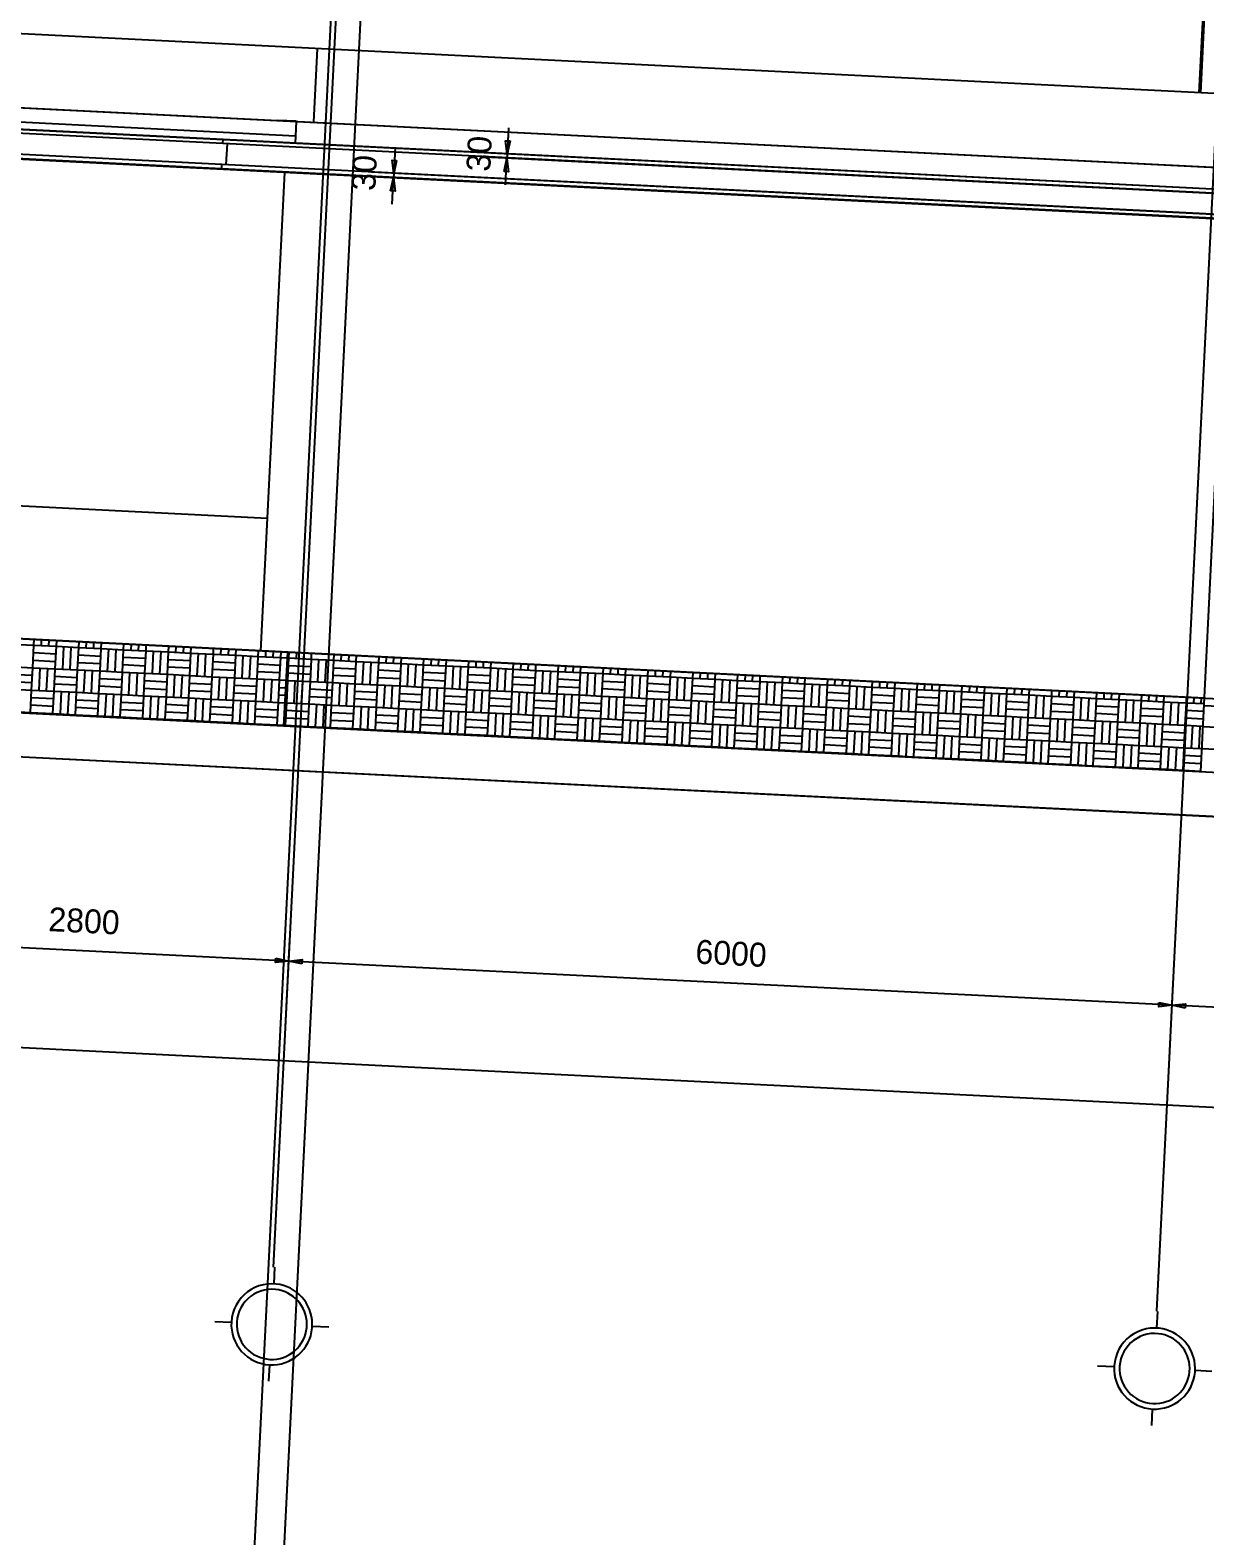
# Model space of a CAD drawing. Extents: x 549999 to 550212, y 1838161 to 1838467.
# Drawn here: x 550112.96 to 550120.93, y 1838308.12 to 1838318.33 of the extents above; entities that cross this region are included whole.
import ezdxf

# ---------------------------------------------------------------- set-up
doc = ezdxf.new("R2010")
doc.units = 0
for name, color, linetype in [('Level 13', 7, 'Continuous'), ('Level 14', 7, 'Continuous'), ('Level 18', 7, 'Continuous'), ('Level 19', 7, 'Continuous'), ('Level 20', 7, 'Continuous'), ('Level 28', 7, 'Continuous'), ('Level 4', 7, 'Continuous'), ('Level 8', 7, 'Continuous')]:
    doc.layers.add(name, color=color, linetype=linetype)

# ---------------------------------------------------------------- blocks, each defined once
blk = doc.blocks.new('FLOOR4')
at = {"layer": 'Level 8'}
for p, q in [((-11.5, -20), (-210, -20)), ((-11.5, -35), (-11.5, -20)), ((18.5, -35), (-210, -35)), ((18.5, -50), (18.5, -35))]:
    blk.add_line(p, q, dxfattribs=at)
blk = doc.blocks.new('FLOOR5')
at = {"layer": 'Level 8'}
blk.add_line((-891.5, 328), (-891.5, 342), dxfattribs=at)
blk = doc.blocks.new('FLOOR7')
at = {"layer": 'Level 8'}
for p, q in [((-1104.5, 345), (-894.5, 345)), ((-894.5, 342), (-1104.5, 342)), ((-894.5, 345), (-148.5, 345)), ((-894.5, 342), (-894.5, 345)), ((-148.5, 342), (-894.5, 342)), ((-1104.5, 328), (-894.5, 328)), ((-894.5, 328), (-148.5, 328)), ((-894.5, 325), (-894.5, 328)), ((-894.5, 325), (-1104.5, 325)), ((-148.5, 325), (-894.5, 325))]:
    blk.add_line(p, q, dxfattribs=at)
blk = doc.blocks.new('GRID_0')
at = {"layer": 'Level 19'}
for p, q in [((-931.5, -257.9), (-931.5, -269.2)), ((-970.3, -296.7), (-959, -296.7)), ((-892.7, -296.7), (-904, -296.7)), ((-931.5, -335.4), (-931.5, -324.2))]:
    blk.add_line(p, q, dxfattribs=at)
for radius, start, end in [(27.5, 86.5906, 185.4173), (23.8, 86.5906, 185.4173), (23.8, 3.4094, 86.5906), (27.5, 3.4094, 86.5906), (23.8, 275.4173, 3.4094), (27.5, 275.4173, 3.4094), (27.5, 185.4173, 275.4173), (23.8, 185.4173, 275.4173)]:
    blk.add_arc((-931.5, -296.7), radius, start, end, dxfattribs=at)

msp = doc.modelspace()

# ---------------------------------------------------------------- linework, layer by layer
at = {"layer": 'Level 13'}
for p, q in [((550114.764, 1838317.714), (550114.64, 1838317.72)), ((550114.64, 1838317.72), (550114.676, 1838317.718)), ((550114.764, 1838317.714), (550114.693, 1838317.717)), ((550114.693, 1838317.717), (550114.729, 1838317.716))]:
    msp.add_line(p, q, dxfattribs=at)
at = {"layer": 'Level 14'}
for p, q in [((550112.832, 1838314.167), (550112.984, 1838314.16)), ((550112.977, 1838314.007), (550112.984, 1838314.16)), ((550112.984, 1838314.16), (550112.986, 1838314.198)), ((550112.984, 1838314.16), (550113.137, 1838314.152)), ((550113.035, 1838314.157), (550113.037, 1838314.196)), ((550113.086, 1838314.155), (550113.088, 1838314.193)), ((550113.129, 1838314), (550113.137, 1838314.152)), ((550113.137, 1838314.152), (550113.139, 1838314.191)), ((550113.137, 1838314.152), (550113.289, 1838314.144)), ((550113.289, 1838314.144), (550113.291, 1838314.183)), ((550113.34, 1838314.142), (550113.342, 1838314.18)), ((550113.39, 1838314.139), (550113.392, 1838314.178)), ((550113.441, 1838314.137), (550113.443, 1838314.175)), ((550113.593, 1838314.129), (550113.595, 1838314.168)), ((550113.644, 1838314.127), (550113.646, 1838314.165)), ((550113.695, 1838314.124), (550113.697, 1838314.163)), ((550113.746, 1838314.122), (550113.747, 1838314.16)), ((550113.898, 1838314.114), (550113.9, 1838314.153)), ((550113.948, 1838314.111), (550113.95, 1838314.15)), ((550112.979, 1838314.058), (550113.132, 1838314.05)), ((550112.982, 1838314.109), (550113.134, 1838314.101)), ((550113.18, 1838313.997), (550113.187, 1838314.149)), ((550113.231, 1838313.995), (550113.238, 1838314.147)), ((550113.281, 1838313.992), (550113.289, 1838314.144)), ((550113.286, 1838314.094), (550113.439, 1838314.086)), ((550113.289, 1838314.144), (550113.441, 1838314.137)), ((550113.434, 1838313.985), (550113.441, 1838314.137)), ((550113.441, 1838314.137), (550113.593, 1838314.129)), ((550113.484, 1838313.982), (550113.492, 1838314.134)), ((550113.535, 1838313.979), (550113.543, 1838314.132)), ((550113.586, 1838313.977), (550113.593, 1838314.129)), ((550113.591, 1838314.078), (550113.743, 1838314.071)), ((550113.593, 1838314.129), (550113.746, 1838314.122)), ((550113.738, 1838313.969), (550113.746, 1838314.122)), ((550113.746, 1838314.122), (550113.898, 1838314.114)), ((550113.789, 1838313.967), (550113.796, 1838314.119)), ((550113.839, 1838313.964), (550113.847, 1838314.116)), ((550113.89, 1838313.962), (550113.898, 1838314.114)), ((550113.895, 1838314.063), (550114.047, 1838314.056)), ((550113.898, 1838314.114), (550114.05, 1838314.106)), ((550113.999, 1838314.109), (550114.001, 1838314.148)), ((550114.042, 1838313.954), (550114.05, 1838314.106)), ((550114.05, 1838314.106), (550114.052, 1838314.145)), ((550114.05, 1838314.106), (550114.202, 1838314.099)), ((550114.093, 1838313.952), (550114.101, 1838314.104)), ((550114.144, 1838313.949), (550114.151, 1838314.101)), ((550114.195, 1838313.946), (550114.202, 1838314.099)), ((550114.2, 1838314.048), (550114.352, 1838314.04)), ((550114.202, 1838314.099), (550114.204, 1838314.137)), ((550114.202, 1838314.099), (550114.354, 1838314.091)), ((550114.253, 1838314.096), (550114.255, 1838314.135)), ((550114.304, 1838314.094), (550114.306, 1838314.132)), ((550114.347, 1838313.939), (550114.354, 1838314.091)), ((550114.354, 1838314.091), (550114.356, 1838314.13)), ((550114.354, 1838314.091), (550114.507, 1838314.083)), ((550114.397, 1838313.936), (550114.405, 1838314.089)), ((550114.448, 1838313.934), (550114.456, 1838314.086)), ((550114.499, 1838313.931), (550114.507, 1838314.083)), ((550114.507, 1838314.083), (550114.509, 1838314.122)), ((550114.507, 1838314.083), (550114.659, 1838314.076)), ((550114.557, 1838314.081), (550114.559, 1838314.12)), ((550114.608, 1838314.078), (550114.61, 1838314.117)), ((550114.651, 1838313.924), (550114.659, 1838314.076)), ((550114.659, 1838314.076), (550114.661, 1838314.115)), ((550114.659, 1838314.076), (550114.702, 1838314.074)), ((550114.702, 1838314.074), (550114.715, 1838314.073)), ((550114.708, 1838313.921), (550114.715, 1838314.073)), ((550114.715, 1838314.073), (550114.717, 1838314.112)), ((550114.715, 1838314.073), (550114.867, 1838314.065)), ((550114.766, 1838314.071), (550114.768, 1838314.109)), ((550114.817, 1838314.068), (550114.819, 1838314.107)), ((550114.86, 1838313.913), (550114.867, 1838314.065)), ((550114.867, 1838314.065), (550114.869, 1838314.104)), ((550114.867, 1838314.065), (550115.02, 1838314.058)), ((550114.91, 1838313.911), (550114.918, 1838314.063)), ((550114.961, 1838313.908), (550114.969, 1838314.06)), ((550115.012, 1838313.906), (550115.02, 1838314.058)), ((550115.02, 1838314.058), (550115.021, 1838314.096)), ((550115.02, 1838314.058), (550115.172, 1838314.05)), ((550115.07, 1838314.055), (550115.072, 1838314.094)), ((550115.121, 1838314.053), (550115.123, 1838314.091)), ((550115.164, 1838313.898), (550115.172, 1838314.05)), ((550115.172, 1838314.05), (550115.174, 1838314.089)), ((550115.172, 1838314.05), (550115.324, 1838314.043)), ((550115.324, 1838314.043), (550115.326, 1838314.081)), ((550115.375, 1838314.04), (550115.377, 1838314.079)), ((550115.425, 1838314.038), (550115.427, 1838314.076)), ((550115.476, 1838314.035), (550115.478, 1838314.074)), ((550115.628, 1838314.027), (550115.63, 1838314.066)), ((550115.679, 1838314.025), (550115.681, 1838314.064)), ((550115.73, 1838314.022), (550115.732, 1838314.061)), ((550115.781, 1838314.02), (550115.783, 1838314.058)), ((550115.933, 1838314.012), (550115.935, 1838314.051)), ((550115.984, 1838314.01), (550115.985, 1838314.048)), ((550112.822, 1838313.964), (550112.974, 1838313.957)), ((550112.825, 1838314.015), (550112.977, 1838314.007)), ((550112.969, 1838313.855), (550112.977, 1838314.007)), ((550112.977, 1838314.007), (550113.129, 1838314)), ((550113.02, 1838313.853), (550113.028, 1838314.005)), ((550113.071, 1838313.85), (550113.078, 1838314.002)), ((550113.121, 1838313.848), (550113.129, 1838314)), ((550113.127, 1838313.949), (550113.279, 1838313.941)), ((550113.129, 1838314), (550113.281, 1838313.992)), ((550113.274, 1838313.84), (550113.281, 1838313.992)), ((550113.281, 1838313.992), (550113.434, 1838313.985)), ((550113.284, 1838314.043), (550113.436, 1838314.035)), ((550113.324, 1838313.837), (550113.332, 1838313.99)), ((550113.375, 1838313.835), (550113.383, 1838313.987)), ((550113.426, 1838313.832), (550113.434, 1838313.985)), ((550113.434, 1838313.985), (550113.586, 1838313.977)), ((550113.578, 1838313.825), (550113.586, 1838313.977)), ((550113.586, 1838313.977), (550113.738, 1838313.969)), ((550113.588, 1838314.028), (550113.74, 1838314.02)), ((550113.629, 1838313.822), (550113.636, 1838313.974)), ((550113.68, 1838313.82), (550113.687, 1838313.972)), ((550113.73, 1838313.817), (550113.738, 1838313.969)), ((550113.738, 1838313.969), (550113.89, 1838313.962)), ((550113.883, 1838313.81), (550113.89, 1838313.962)), ((550113.89, 1838313.962), (550114.042, 1838313.954)), ((550113.893, 1838314.012), (550114.045, 1838314.005)), ((550113.933, 1838313.807), (550113.941, 1838313.959)), ((550113.984, 1838313.804), (550113.992, 1838313.957)), ((550114.035, 1838313.802), (550114.042, 1838313.954)), ((550114.042, 1838313.954), (550114.195, 1838313.946)), ((550114.187, 1838313.794), (550114.195, 1838313.946)), ((550114.195, 1838313.946), (550114.347, 1838313.939)), ((550114.197, 1838313.997), (550114.349, 1838313.99)), ((550114.502, 1838313.982), (550114.654, 1838313.974)), ((550114.504, 1838314.033), (550114.656, 1838314.025)), ((550114.71, 1838313.972), (550114.862, 1838313.964)), ((550114.713, 1838314.022), (550114.865, 1838314.015)), ((550115.014, 1838313.956), (550115.167, 1838313.949)), ((550115.017, 1838314.007), (550115.169, 1838313.999)), ((550115.215, 1838313.895), (550115.222, 1838314.048)), ((550115.266, 1838313.893), (550115.273, 1838314.045)), ((550115.316, 1838313.89), (550115.324, 1838314.043)), ((550115.321, 1838313.992), (550115.474, 1838313.984)), ((550115.324, 1838314.043), (550115.476, 1838314.035)), ((550115.469, 1838313.883), (550115.476, 1838314.035)), ((550115.476, 1838314.035), (550115.628, 1838314.027)), ((550115.519, 1838313.88), (550115.527, 1838314.032)), ((550115.57, 1838313.878), (550115.578, 1838314.03)), ((550115.621, 1838313.875), (550115.628, 1838314.027)), ((550115.626, 1838313.977), (550115.778, 1838313.969)), ((550115.628, 1838314.027), (550115.781, 1838314.02)), ((550115.773, 1838313.868), (550115.781, 1838314.02)), ((550115.781, 1838314.02), (550115.933, 1838314.012)), ((550115.824, 1838313.865), (550115.831, 1838314.017)), ((550115.874, 1838313.863), (550115.882, 1838314.015)), ((550115.925, 1838313.86), (550115.933, 1838314.012)), ((550115.93, 1838313.961), (550116.082, 1838313.954)), ((550115.933, 1838314.012), (550116.085, 1838314.005)), ((550116.034, 1838314.007), (550116.036, 1838314.046)), ((550116.077, 1838313.852), (550116.085, 1838314.005)), ((550116.085, 1838314.005), (550116.087, 1838314.043)), ((550116.085, 1838314.005), (550116.237, 1838313.997)), ((550116.128, 1838313.85), (550116.136, 1838314.002)), ((550116.179, 1838313.847), (550116.186, 1838313.999)), ((550116.23, 1838313.845), (550116.237, 1838313.997)), ((550116.235, 1838313.946), (550116.387, 1838313.939)), ((550116.237, 1838313.997), (550116.239, 1838314.036)), ((550116.237, 1838313.997), (550116.389, 1838313.989)), ((550116.288, 1838313.994), (550116.29, 1838314.033)), ((550116.339, 1838313.992), (550116.341, 1838314.031)), ((550116.382, 1838313.837), (550116.389, 1838313.989)), ((550116.389, 1838313.989), (550116.391, 1838314.028)), ((550116.389, 1838313.989), (550116.542, 1838313.982)), ((550116.433, 1838313.835), (550116.44, 1838313.987)), ((550116.483, 1838313.832), (550116.491, 1838313.984)), ((550116.534, 1838313.83), (550116.542, 1838313.982)), ((550116.542, 1838313.982), (550116.544, 1838314.02)), ((550116.542, 1838313.982), (550116.694, 1838313.974)), ((550116.592, 1838313.979), (550116.594, 1838314.018)), ((550116.643, 1838313.977), (550116.645, 1838314.015)), ((550116.686, 1838313.822), (550116.694, 1838313.974)), ((550116.694, 1838313.974), (550116.696, 1838314.013)), ((550116.694, 1838313.974), (550116.846, 1838313.967)), ((550116.737, 1838313.819), (550116.745, 1838313.972)), ((550116.788, 1838313.817), (550116.795, 1838313.969)), ((550116.838, 1838313.814), (550116.846, 1838313.967)), ((550116.846, 1838313.967), (550116.848, 1838314.005)), ((550116.846, 1838313.967), (550116.998, 1838313.959)), ((550116.897, 1838313.964), (550116.899, 1838314.003)), ((550116.948, 1838313.961), (550116.949, 1838314)), ((550116.991, 1838313.807), (550116.998, 1838313.959)), ((550116.998, 1838313.959), (550117, 1838313.998)), ((550116.998, 1838313.959), (550117.15, 1838313.951)), ((550117.041, 1838313.804), (550117.049, 1838313.956)), ((550117.092, 1838313.802), (550117.1, 1838313.954)), ((550117.143, 1838313.799), (550117.15, 1838313.951)), ((550117.15, 1838313.951), (550117.152, 1838313.99)), ((550117.15, 1838313.951), (550117.303, 1838313.944)), ((550117.201, 1838313.949), (550117.203, 1838313.987)), ((550117.252, 1838313.946), (550117.254, 1838313.985)), ((550117.303, 1838313.944), (550117.305, 1838313.982)), ((550117.455, 1838313.936), (550117.457, 1838313.975)), ((550117.506, 1838313.934), (550117.508, 1838313.972)), ((550117.556, 1838313.931), (550117.558, 1838313.97)), ((550117.607, 1838313.928), (550117.609, 1838313.967)), ((550117.759, 1838313.921), (550117.761, 1838313.96)), ((550117.81, 1838313.918), (550117.812, 1838313.957)), ((550117.861, 1838313.916), (550117.863, 1838313.954)), ((550117.912, 1838313.913), (550117.913, 1838313.952)), ((550112.817, 1838313.863), (550112.969, 1838313.855)), ((550112.82, 1838313.914), (550112.972, 1838313.906)), ((550112.962, 1838313.703), (550112.969, 1838313.855)), ((550112.969, 1838313.855), (550113.121, 1838313.848)), ((550113.114, 1838313.695), (550113.121, 1838313.848)), ((550113.121, 1838313.848), (550113.274, 1838313.84)), ((550113.124, 1838313.898), (550113.276, 1838313.891)), ((550113.165, 1838313.693), (550113.172, 1838313.845)), ((550113.428, 1838313.883), (550113.581, 1838313.875)), ((550113.431, 1838313.934), (550113.583, 1838313.926)), ((550113.733, 1838313.868), (550113.885, 1838313.86)), ((550113.735, 1838313.919), (550113.888, 1838313.911)), ((550114.037, 1838313.853), (550114.189, 1838313.845)), ((550114.04, 1838313.903), (550114.192, 1838313.896)), ((550114.238, 1838313.792), (550114.245, 1838313.944)), ((550114.288, 1838313.789), (550114.296, 1838313.941)), ((550114.339, 1838313.787), (550114.347, 1838313.939)), ((550114.344, 1838313.888), (550114.496, 1838313.881)), ((550114.347, 1838313.939), (550114.499, 1838313.931)), ((550114.491, 1838313.779), (550114.499, 1838313.931)), ((550114.499, 1838313.931), (550114.651, 1838313.924)), ((550114.542, 1838313.777), (550114.55, 1838313.929)), ((550114.593, 1838313.774), (550114.6, 1838313.926)), ((550114.644, 1838313.771), (550114.651, 1838313.924)), ((550114.649, 1838313.873), (550114.692, 1838313.871)), ((550114.651, 1838313.924), (550114.694, 1838313.922)), ((550114.692, 1838313.871), (550114.705, 1838313.87)), ((550114.694, 1838313.922), (550114.708, 1838313.921)), ((550114.7, 1838313.769), (550114.708, 1838313.921)), ((550114.708, 1838313.921), (550114.86, 1838313.913)), ((550114.751, 1838313.766), (550114.758, 1838313.918)), ((550114.801, 1838313.764), (550114.809, 1838313.916)), ((550114.852, 1838313.761), (550114.86, 1838313.913)), ((550114.857, 1838313.863), (550115.009, 1838313.855)), ((550114.86, 1838313.913), (550115.012, 1838313.906)), ((550115.004, 1838313.753), (550115.012, 1838313.906)), ((550115.012, 1838313.906), (550115.164, 1838313.898)), ((550115.055, 1838313.751), (550115.063, 1838313.903)), ((550115.106, 1838313.748), (550115.113, 1838313.901)), ((550115.157, 1838313.746), (550115.164, 1838313.898)), ((550115.162, 1838313.847), (550115.314, 1838313.84)), ((550115.164, 1838313.898), (550115.316, 1838313.89)), ((550115.309, 1838313.738), (550115.316, 1838313.89)), ((550115.316, 1838313.89), (550115.469, 1838313.883)), ((550115.319, 1838313.941), (550115.471, 1838313.934)), ((550115.359, 1838313.736), (550115.367, 1838313.888)), ((550115.41, 1838313.733), (550115.418, 1838313.885)), ((550115.461, 1838313.731), (550115.469, 1838313.883)), ((550115.469, 1838313.883), (550115.621, 1838313.875)), ((550115.613, 1838313.723), (550115.621, 1838313.875)), ((550115.621, 1838313.875), (550115.773, 1838313.868)), ((550115.623, 1838313.926), (550115.776, 1838313.918)), ((550115.664, 1838313.72), (550115.672, 1838313.873)), ((550115.715, 1838313.718), (550115.722, 1838313.87)), ((550115.765, 1838313.715), (550115.773, 1838313.868)), ((550115.773, 1838313.868), (550115.925, 1838313.86)), ((550115.918, 1838313.708), (550115.925, 1838313.86)), ((550115.925, 1838313.86), (550116.077, 1838313.852)), ((550115.928, 1838313.911), (550116.08, 1838313.903)), ((550115.968, 1838313.705), (550115.976, 1838313.857)), ((550116.019, 1838313.703), (550116.027, 1838313.855)), ((550116.07, 1838313.7), (550116.077, 1838313.852)), ((550116.077, 1838313.852), (550116.23, 1838313.845)), ((550116.222, 1838313.693), (550116.23, 1838313.845)), ((550116.23, 1838313.845), (550116.382, 1838313.837)), ((550116.232, 1838313.895), (550116.384, 1838313.888)), ((550116.537, 1838313.88), (550116.689, 1838313.873)), ((550116.539, 1838313.931), (550116.691, 1838313.923)), ((550116.841, 1838313.865), (550116.993, 1838313.857)), ((550116.844, 1838313.916), (550116.996, 1838313.908)), ((550117.145, 1838313.85), (550117.298, 1838313.842)), ((550117.148, 1838313.901), (550117.3, 1838313.893)), ((550117.295, 1838313.791), (550117.303, 1838313.944)), ((550117.303, 1838313.944), (550117.455, 1838313.936)), ((550117.346, 1838313.789), (550117.353, 1838313.941)), ((550117.397, 1838313.786), (550117.404, 1838313.939)), ((550117.447, 1838313.784), (550117.455, 1838313.936)), ((550117.452, 1838313.885), (550117.605, 1838313.878)), ((550117.455, 1838313.936), (550117.607, 1838313.928)), ((550117.6, 1838313.776), (550117.607, 1838313.928)), ((550117.607, 1838313.928), (550117.759, 1838313.921)), ((550117.65, 1838313.774), (550117.658, 1838313.926)), ((550117.701, 1838313.771), (550117.709, 1838313.923)), ((550117.752, 1838313.769), (550117.759, 1838313.921)), ((550117.757, 1838313.87), (550117.909, 1838313.863)), ((550117.759, 1838313.921), (550117.912, 1838313.913)), ((550117.904, 1838313.761), (550117.912, 1838313.913)), ((550117.912, 1838313.913), (550118.064, 1838313.906)), ((550117.955, 1838313.759), (550117.962, 1838313.911)), ((550118.005, 1838313.756), (550118.013, 1838313.908)), ((550118.056, 1838313.753), (550118.064, 1838313.906)), ((550118.061, 1838313.855), (550118.213, 1838313.847)), ((550118.064, 1838313.906), (550118.066, 1838313.944)), ((550118.064, 1838313.906), (550118.216, 1838313.898)), ((550118.114, 1838313.903), (550118.116, 1838313.942)), ((550118.165, 1838313.901), (550118.167, 1838313.939)), ((550118.208, 1838313.746), (550118.216, 1838313.898)), ((550118.216, 1838313.898), (550118.218, 1838313.937)), ((550118.216, 1838313.898), (550118.368, 1838313.89)), ((550118.259, 1838313.743), (550118.267, 1838313.896)), ((550118.31, 1838313.741), (550118.317, 1838313.893)), ((550118.361, 1838313.738), (550118.368, 1838313.89)), ((550118.368, 1838313.89), (550118.37, 1838313.929)), ((550118.368, 1838313.89), (550118.52, 1838313.883)), ((550118.419, 1838313.888), (550118.421, 1838313.927)), ((550118.47, 1838313.885), (550118.472, 1838313.924)), ((550118.513, 1838313.731), (550118.52, 1838313.883)), ((550118.52, 1838313.883), (550118.522, 1838313.921)), ((550118.52, 1838313.883), (550118.673, 1838313.875)), ((550118.563, 1838313.728), (550118.571, 1838313.88)), ((550118.614, 1838313.726), (550118.622, 1838313.878)), ((550118.665, 1838313.723), (550118.673, 1838313.875)), ((550118.673, 1838313.875), (550118.675, 1838313.914)), ((550118.673, 1838313.875), (550118.825, 1838313.868)), ((550118.723, 1838313.873), (550118.725, 1838313.911)), ((550118.774, 1838313.87), (550118.776, 1838313.909)), ((550118.817, 1838313.715), (550118.825, 1838313.868)), ((550118.825, 1838313.868), (550118.827, 1838313.906)), ((550118.825, 1838313.868), (550118.977, 1838313.86)), ((550118.868, 1838313.713), (550118.876, 1838313.865)), ((550118.919, 1838313.71), (550118.926, 1838313.863)), ((550118.969, 1838313.708), (550118.977, 1838313.86)), ((550118.977, 1838313.86), (550118.979, 1838313.899)), ((550118.977, 1838313.86), (550119.129, 1838313.852)), ((550119.028, 1838313.857), (550119.03, 1838313.896)), ((550119.078, 1838313.855), (550119.08, 1838313.894)), ((550119.122, 1838313.7), (550119.129, 1838313.852)), ((550119.129, 1838313.852), (550119.131, 1838313.891)), ((550119.129, 1838313.852), (550119.281, 1838313.845)), ((550119.172, 1838313.698), (550119.18, 1838313.85)), ((550119.223, 1838313.695), (550119.231, 1838313.847)), ((550119.274, 1838313.693), (550119.281, 1838313.845)), ((550119.281, 1838313.845), (550119.283, 1838313.883)), ((550119.281, 1838313.845), (550119.434, 1838313.837)), ((550119.332, 1838313.842), (550119.334, 1838313.881)), ((550119.383, 1838313.84), (550119.385, 1838313.878)), ((550119.434, 1838313.837), (550119.436, 1838313.876)), ((550119.586, 1838313.83), (550119.588, 1838313.868)), ((550119.637, 1838313.827), (550119.639, 1838313.866)), ((550119.687, 1838313.824), (550119.689, 1838313.863)), ((550119.738, 1838313.822), (550119.74, 1838313.861)), ((550119.89, 1838313.814), (550119.892, 1838313.853)), ((550119.941, 1838313.812), (550119.943, 1838313.85)), ((550119.992, 1838313.809), (550119.994, 1838313.848)), ((550120.042, 1838313.807), (550120.044, 1838313.845)), ((550112.964, 1838313.754), (550113.116, 1838313.746)), ((550112.967, 1838313.804), (550113.119, 1838313.797)), ((550113.215, 1838313.69), (550113.223, 1838313.842)), ((550113.266, 1838313.688), (550113.274, 1838313.84)), ((550113.271, 1838313.789), (550113.423, 1838313.782)), ((550113.274, 1838313.84), (550113.426, 1838313.832)), ((550113.418, 1838313.68), (550113.426, 1838313.832)), ((550113.426, 1838313.832), (550113.578, 1838313.825)), ((550113.469, 1838313.678), (550113.477, 1838313.83)), ((550113.52, 1838313.675), (550113.527, 1838313.827)), ((550113.57, 1838313.673), (550113.578, 1838313.825)), ((550113.576, 1838313.774), (550113.728, 1838313.766)), ((550113.578, 1838313.825), (550113.73, 1838313.817)), ((550113.723, 1838313.665), (550113.73, 1838313.817)), ((550113.73, 1838313.817), (550113.883, 1838313.81)), ((550113.773, 1838313.662), (550113.781, 1838313.815)), ((550113.824, 1838313.66), (550113.832, 1838313.812)), ((550113.875, 1838313.657), (550113.883, 1838313.81)), ((550113.88, 1838313.759), (550114.032, 1838313.751)), ((550113.883, 1838313.81), (550114.035, 1838313.802)), ((550114.027, 1838313.65), (550114.035, 1838313.802)), ((550114.035, 1838313.802), (550114.187, 1838313.794)), ((550114.078, 1838313.647), (550114.085, 1838313.799)), ((550114.129, 1838313.645), (550114.136, 1838313.797)), ((550114.179, 1838313.642), (550114.187, 1838313.794)), ((550114.184, 1838313.744), (550114.337, 1838313.736)), ((550114.187, 1838313.794), (550114.339, 1838313.787)), ((550114.332, 1838313.634), (550114.339, 1838313.787)), ((550114.339, 1838313.787), (550114.491, 1838313.779)), ((550114.342, 1838313.837), (550114.494, 1838313.83)), ((550114.382, 1838313.632), (550114.39, 1838313.784)), ((550114.433, 1838313.629), (550114.441, 1838313.782)), ((550114.484, 1838313.627), (550114.491, 1838313.779)), ((550114.491, 1838313.779), (550114.644, 1838313.771)), ((550114.636, 1838313.619), (550114.644, 1838313.771)), ((550114.644, 1838313.771), (550114.687, 1838313.769)), ((550114.646, 1838313.822), (550114.689, 1838313.82)), ((550114.687, 1838313.769), (550114.7, 1838313.769)), ((550114.689, 1838313.82), (550114.702, 1838313.819)), ((550114.692, 1838313.616), (550114.7, 1838313.769)), ((550114.7, 1838313.769), (550114.852, 1838313.761)), ((550114.845, 1838313.609), (550114.852, 1838313.761)), ((550114.852, 1838313.761), (550115.004, 1838313.753)), ((550114.855, 1838313.812), (550115.007, 1838313.804)), ((550114.895, 1838313.606), (550114.903, 1838313.758)), ((550114.946, 1838313.604), (550114.954, 1838313.756)), ((550114.997, 1838313.601), (550115.004, 1838313.753)), ((550115.004, 1838313.753), (550115.157, 1838313.746)), ((550115.149, 1838313.594), (550115.157, 1838313.746)), ((550115.157, 1838313.746), (550115.309, 1838313.738)), ((550115.159, 1838313.797), (550115.311, 1838313.789)), ((550115.2, 1838313.591), (550115.207, 1838313.743)), ((550115.463, 1838313.781), (550115.616, 1838313.774)), ((550115.466, 1838313.832), (550115.618, 1838313.824)), ((550115.768, 1838313.766), (550115.92, 1838313.758)), ((550115.77, 1838313.817), (550115.923, 1838313.809)), ((550116.072, 1838313.751), (550116.225, 1838313.743)), ((550116.075, 1838313.802), (550116.227, 1838313.794)), ((550116.273, 1838313.69), (550116.28, 1838313.842)), ((550116.323, 1838313.687), (550116.331, 1838313.84)), ((550116.374, 1838313.685), (550116.382, 1838313.837)), ((550116.379, 1838313.786), (550116.531, 1838313.779)), ((550116.382, 1838313.837), (550116.534, 1838313.83)), ((550116.526, 1838313.677), (550116.534, 1838313.83)), ((550116.534, 1838313.83), (550116.686, 1838313.822)), ((550116.577, 1838313.675), (550116.585, 1838313.827)), ((550116.628, 1838313.672), (550116.636, 1838313.824)), ((550116.679, 1838313.67), (550116.686, 1838313.822)), ((550116.684, 1838313.771), (550116.836, 1838313.764)), ((550116.686, 1838313.822), (550116.838, 1838313.814)), ((550116.831, 1838313.662), (550116.838, 1838313.814)), ((550116.838, 1838313.814), (550116.991, 1838313.807)), ((550116.882, 1838313.66), (550116.889, 1838313.812)), ((550116.932, 1838313.657), (550116.94, 1838313.809)), ((550116.983, 1838313.654), (550116.991, 1838313.807)), ((550116.988, 1838313.756), (550117.14, 1838313.748)), ((550116.991, 1838313.807), (550117.143, 1838313.799)), ((550117.135, 1838313.647), (550117.143, 1838313.799)), ((550117.143, 1838313.799), (550117.295, 1838313.791)), ((550117.186, 1838313.644), (550117.194, 1838313.797)), ((550117.237, 1838313.642), (550117.244, 1838313.794)), ((550117.287, 1838313.639), (550117.295, 1838313.791)), ((550117.295, 1838313.791), (550117.447, 1838313.784)), ((550117.44, 1838313.632), (550117.447, 1838313.784)), ((550117.447, 1838313.784), (550117.6, 1838313.776)), ((550117.45, 1838313.835), (550117.602, 1838313.827)), ((550117.49, 1838313.629), (550117.498, 1838313.781)), ((550117.541, 1838313.627), (550117.549, 1838313.779)), ((550117.592, 1838313.624), (550117.6, 1838313.776)), ((550117.6, 1838313.776), (550117.752, 1838313.769)), ((550117.744, 1838313.616), (550117.752, 1838313.769)), ((550117.752, 1838313.769), (550117.904, 1838313.761)), ((550117.754, 1838313.819), (550117.906, 1838313.812)), ((550117.795, 1838313.614), (550117.802, 1838313.766)), ((550117.846, 1838313.611), (550117.853, 1838313.764)), ((550117.896, 1838313.609), (550117.904, 1838313.761)), ((550117.904, 1838313.761), (550118.056, 1838313.753)), ((550118.049, 1838313.601), (550118.056, 1838313.753)), ((550118.056, 1838313.753), (550118.208, 1838313.746)), ((550118.059, 1838313.804), (550118.211, 1838313.797)), ((550118.099, 1838313.599), (550118.107, 1838313.751)), ((550118.15, 1838313.596), (550118.158, 1838313.748)), ((550118.201, 1838313.594), (550118.208, 1838313.746)), ((550118.208, 1838313.746), (550118.361, 1838313.738)), ((550118.363, 1838313.789), (550118.515, 1838313.781)), ((550118.366, 1838313.84), (550118.518, 1838313.832)), ((550118.668, 1838313.774), (550118.82, 1838313.766)), ((550118.67, 1838313.824), (550118.822, 1838313.817)), ((550118.972, 1838313.759), (550119.124, 1838313.751)), ((550118.974, 1838313.809), (550119.127, 1838313.802)), ((550119.276, 1838313.743), (550119.429, 1838313.736)), ((550119.279, 1838313.794), (550119.431, 1838313.786)), ((550119.426, 1838313.685), (550119.434, 1838313.837)), ((550119.434, 1838313.837), (550119.586, 1838313.83)), ((550119.477, 1838313.682), (550119.484, 1838313.835)), ((550119.527, 1838313.68), (550119.535, 1838313.832)), ((550119.578, 1838313.677), (550119.586, 1838313.83)), ((550119.583, 1838313.779), (550119.736, 1838313.771)), ((550119.586, 1838313.83), (550119.738, 1838313.822)), ((550119.73, 1838313.67), (550119.738, 1838313.822)), ((550119.738, 1838313.822), (550119.89, 1838313.814)), ((550119.781, 1838313.667), (550119.789, 1838313.819)), ((550119.832, 1838313.665), (550119.84, 1838313.817)), ((550119.883, 1838313.662), (550119.89, 1838313.814)), ((550119.888, 1838313.764), (550120.04, 1838313.756)), ((550119.89, 1838313.814), (550120.042, 1838313.807)), ((550120.035, 1838313.655), (550120.042, 1838313.807)), ((550120.042, 1838313.807), (550120.195, 1838313.799)), ((550120.086, 1838313.652), (550120.093, 1838313.804)), ((550120.136, 1838313.649), (550120.144, 1838313.802)), ((550120.187, 1838313.647), (550120.195, 1838313.799)), ((550120.192, 1838313.748), (550120.344, 1838313.741)), ((550120.195, 1838313.799), (550120.197, 1838313.838)), ((550120.195, 1838313.799), (550120.347, 1838313.792)), ((550120.245, 1838313.797), (550120.247, 1838313.835)), ((550120.296, 1838313.794), (550120.298, 1838313.833)), ((550120.339, 1838313.639), (550120.347, 1838313.792)), ((550120.347, 1838313.792), (550120.349, 1838313.83)), ((550120.347, 1838313.792), (550120.499, 1838313.784)), ((550120.39, 1838313.637), (550120.398, 1838313.789)), ((550120.441, 1838313.634), (550120.448, 1838313.786)), ((550120.491, 1838313.632), (550120.499, 1838313.784)), ((550120.499, 1838313.784), (550120.501, 1838313.823)), ((550120.499, 1838313.784), (550120.651, 1838313.776)), ((550120.55, 1838313.781), (550120.552, 1838313.82)), ((550120.601, 1838313.779), (550120.603, 1838313.817)), ((550120.644, 1838313.624), (550120.651, 1838313.776)), ((550120.651, 1838313.776), (550120.653, 1838313.815)), ((550120.651, 1838313.776), (550120.694, 1838313.774)), ((550120.694, 1838313.774), (550120.804, 1838313.769)), ((550120.694, 1838313.622), (550120.702, 1838313.774)), ((550120.745, 1838313.619), (550120.753, 1838313.771)), ((550120.796, 1838313.616), (550120.804, 1838313.769)), ((550120.804, 1838313.769), (550120.805, 1838313.807)), ((550120.804, 1838313.769), (550120.924, 1838313.763)), ((550120.854, 1838313.766), (550120.856, 1838313.805)), ((550120.905, 1838313.764), (550120.907, 1838313.802)), ((550112.809, 1838313.711), (550112.962, 1838313.703)), ((550112.961, 1838313.699), (550112.962, 1838313.703)), ((550112.962, 1838313.703), (550113.114, 1838313.695)), ((550113.012, 1838313.696), (550113.012, 1838313.7)), ((550113.063, 1838313.694), (550113.063, 1838313.698)), ((550113.114, 1838313.695), (550113.266, 1838313.688)), ((550113.114, 1838313.691), (550113.114, 1838313.695)), ((550113.266, 1838313.688), (550113.418, 1838313.68)), ((550113.266, 1838313.684), (550113.266, 1838313.688)), ((550113.269, 1838313.738), (550113.421, 1838313.731)), ((550113.317, 1838313.681), (550113.317, 1838313.685)), ((550113.367, 1838313.679), (550113.368, 1838313.683)), ((550113.418, 1838313.68), (550113.57, 1838313.673)), ((550113.418, 1838313.676), (550113.418, 1838313.68)), ((550113.57, 1838313.673), (550113.723, 1838313.665)), ((550113.57, 1838313.668), (550113.57, 1838313.673)), ((550113.573, 1838313.723), (550113.725, 1838313.716)), ((550113.621, 1838313.666), (550113.621, 1838313.67)), ((550113.672, 1838313.663), (550113.672, 1838313.667)), ((550113.723, 1838313.665), (550113.875, 1838313.657)), ((550113.723, 1838313.661), (550113.723, 1838313.665)), ((550113.875, 1838313.657), (550114.027, 1838313.65)), ((550113.875, 1838313.653), (550113.875, 1838313.657)), ((550113.877, 1838313.708), (550114.03, 1838313.7)), ((550113.925, 1838313.651), (550113.926, 1838313.655)), ((550113.976, 1838313.648), (550113.976, 1838313.652)), ((550114.027, 1838313.65), (550114.179, 1838313.642)), ((550114.027, 1838313.646), (550114.027, 1838313.65)), ((550114.179, 1838313.642), (550114.332, 1838313.634)), ((550114.179, 1838313.638), (550114.179, 1838313.642)), ((550114.182, 1838313.693), (550114.334, 1838313.685)), ((550114.23, 1838313.635), (550114.23, 1838313.64)), ((550114.486, 1838313.678), (550114.639, 1838313.67)), ((550114.489, 1838313.728), (550114.641, 1838313.721)), ((550114.695, 1838313.667), (550114.847, 1838313.66)), ((550114.697, 1838313.718), (550114.85, 1838313.71)), ((550114.999, 1838313.652), (550115.151, 1838313.644)), ((550115.002, 1838313.703), (550115.154, 1838313.695)), ((550115.25, 1838313.589), (550115.258, 1838313.741)), ((550115.301, 1838313.586), (550115.309, 1838313.738)), ((550115.306, 1838313.687), (550115.458, 1838313.68)), ((550115.309, 1838313.738), (550115.461, 1838313.731)), ((550115.453, 1838313.578), (550115.461, 1838313.731)), ((550115.461, 1838313.731), (550115.613, 1838313.723)), ((550115.504, 1838313.576), (550115.512, 1838313.728)), ((550115.555, 1838313.573), (550115.562, 1838313.726)), ((550115.606, 1838313.571), (550115.613, 1838313.723)), ((550115.611, 1838313.672), (550115.763, 1838313.665)), ((550115.613, 1838313.723), (550115.765, 1838313.715)), ((550115.758, 1838313.563), (550115.765, 1838313.715)), ((550115.765, 1838313.715), (550115.918, 1838313.708)), ((550115.808, 1838313.561), (550115.816, 1838313.713)), ((550115.859, 1838313.558), (550115.867, 1838313.71)), ((550115.91, 1838313.556), (550115.918, 1838313.708)), ((550115.915, 1838313.657), (550116.067, 1838313.649)), ((550115.918, 1838313.708), (550116.07, 1838313.7)), ((550116.062, 1838313.548), (550116.07, 1838313.7)), ((550116.07, 1838313.7), (550116.222, 1838313.693)), ((550116.113, 1838313.545), (550116.121, 1838313.698)), ((550116.164, 1838313.543), (550116.171, 1838313.695)), ((550116.214, 1838313.54), (550116.222, 1838313.693)), ((550116.219, 1838313.642), (550116.372, 1838313.634)), ((550116.222, 1838313.693), (550116.374, 1838313.685)), ((550116.367, 1838313.533), (550116.374, 1838313.685)), ((550116.374, 1838313.685), (550116.526, 1838313.677)), ((550116.377, 1838313.736), (550116.529, 1838313.728)), ((550116.417, 1838313.53), (550116.425, 1838313.682)), ((550116.468, 1838313.528), (550116.476, 1838313.68)), ((550116.519, 1838313.525), (550116.526, 1838313.677)), ((550116.526, 1838313.677), (550116.679, 1838313.67)), ((550116.671, 1838313.518), (550116.679, 1838313.67)), ((550116.679, 1838313.67), (550116.831, 1838313.662)), ((550116.681, 1838313.72), (550116.833, 1838313.713)), ((550116.722, 1838313.515), (550116.729, 1838313.667)), ((550116.772, 1838313.512), (550116.78, 1838313.665)), ((550116.823, 1838313.51), (550116.831, 1838313.662)), ((550116.831, 1838313.662), (550116.983, 1838313.654)), ((550116.975, 1838313.502), (550116.983, 1838313.654)), ((550116.983, 1838313.654), (550117.135, 1838313.647)), ((550116.986, 1838313.705), (550117.138, 1838313.698)), ((550117.026, 1838313.5), (550117.034, 1838313.652)), ((550117.077, 1838313.497), (550117.085, 1838313.649)), ((550117.128, 1838313.495), (550117.135, 1838313.647)), ((550117.135, 1838313.647), (550117.287, 1838313.639)), ((550117.28, 1838313.487), (550117.287, 1838313.639)), ((550117.287, 1838313.639), (550117.44, 1838313.632)), ((550117.29, 1838313.69), (550117.442, 1838313.682)), ((550117.293, 1838313.741), (550117.445, 1838313.733)), ((550117.594, 1838313.675), (550117.747, 1838313.667)), ((550117.597, 1838313.726), (550117.749, 1838313.718)), ((550117.899, 1838313.66), (550118.051, 1838313.652)), ((550117.901, 1838313.71), (550118.054, 1838313.703)), ((550118.203, 1838313.644), (550118.355, 1838313.637)), ((550118.206, 1838313.695), (550118.358, 1838313.687)), ((550118.353, 1838313.586), (550118.361, 1838313.738)), ((550118.361, 1838313.738), (550118.513, 1838313.731)), ((550118.404, 1838313.583), (550118.411, 1838313.736)), ((550118.454, 1838313.581), (550118.462, 1838313.733)), ((550118.505, 1838313.578), (550118.513, 1838313.731)), ((550118.51, 1838313.68), (550118.662, 1838313.672)), ((550118.513, 1838313.731), (550118.665, 1838313.723)), ((550118.657, 1838313.571), (550118.665, 1838313.723)), ((550118.665, 1838313.723), (550118.817, 1838313.715)), ((550118.708, 1838313.568), (550118.716, 1838313.72)), ((550118.759, 1838313.566), (550118.766, 1838313.718)), ((550118.81, 1838313.563), (550118.817, 1838313.715)), ((550118.815, 1838313.665), (550118.967, 1838313.657)), ((550118.817, 1838313.715), (550118.969, 1838313.708)), ((550118.962, 1838313.556), (550118.969, 1838313.708)), ((550118.969, 1838313.708), (550119.122, 1838313.7)), ((550119.013, 1838313.553), (550119.02, 1838313.705)), ((550119.063, 1838313.55), (550119.071, 1838313.703)), ((550119.114, 1838313.548), (550119.122, 1838313.7)), ((550119.119, 1838313.649), (550119.271, 1838313.642)), ((550119.122, 1838313.7), (550119.274, 1838313.693)), ((550119.266, 1838313.54), (550119.274, 1838313.693)), ((550119.274, 1838313.693), (550119.426, 1838313.685)), ((550119.317, 1838313.538), (550119.325, 1838313.69)), ((550119.368, 1838313.535), (550119.375, 1838313.687)), ((550119.418, 1838313.533), (550119.426, 1838313.685)), ((550119.426, 1838313.685), (550119.578, 1838313.677)), ((550119.571, 1838313.525), (550119.578, 1838313.677)), ((550119.578, 1838313.677), (550119.73, 1838313.67)), ((550119.581, 1838313.728), (550119.733, 1838313.72)), ((550119.621, 1838313.523), (550119.629, 1838313.675)), ((550119.672, 1838313.52), (550119.68, 1838313.672)), ((550119.723, 1838313.518), (550119.73, 1838313.67)), ((550119.73, 1838313.67), (550119.883, 1838313.662)), ((550119.875, 1838313.51), (550119.883, 1838313.662)), ((550119.883, 1838313.662), (550120.035, 1838313.655)), ((550119.885, 1838313.713), (550120.037, 1838313.705)), ((550119.926, 1838313.507), (550119.933, 1838313.66)), ((550119.977, 1838313.505), (550119.984, 1838313.657)), ((550120.027, 1838313.502), (550120.035, 1838313.655)), ((550120.035, 1838313.655), (550120.187, 1838313.647)), ((550120.179, 1838313.495), (550120.187, 1838313.647)), ((550120.187, 1838313.647), (550120.339, 1838313.639)), ((550120.19, 1838313.698), (550120.342, 1838313.69)), ((550120.23, 1838313.492), (550120.238, 1838313.644)), ((550120.281, 1838313.49), (550120.289, 1838313.642)), ((550120.332, 1838313.487), (550120.339, 1838313.639)), ((550120.339, 1838313.639), (550120.491, 1838313.632)), ((550120.494, 1838313.682), (550120.646, 1838313.675)), ((550120.497, 1838313.733), (550120.649, 1838313.726)), ((550120.798, 1838313.667), (550120.919, 1838313.661)), ((550120.801, 1838313.718), (550120.922, 1838313.712)), ((550114.281, 1838313.633), (550114.281, 1838313.637)), ((550114.331, 1838313.63), (550114.332, 1838313.634)), ((550114.332, 1838313.634), (550114.484, 1838313.627)), ((550114.484, 1838313.627), (550114.636, 1838313.619)), ((550114.484, 1838313.623), (550114.484, 1838313.627)), ((550114.534, 1838313.62), (550114.534, 1838313.624)), ((550114.585, 1838313.618), (550114.585, 1838313.622)), ((550114.636, 1838313.619), (550114.679, 1838313.617)), ((550114.636, 1838313.615), (550114.636, 1838313.619)), ((550114.679, 1838313.617), (550114.692, 1838313.616)), ((550114.692, 1838313.616), (550114.845, 1838313.609)), ((550114.692, 1838313.612), (550114.692, 1838313.616)), ((550114.743, 1838313.61), (550114.743, 1838313.614)), ((550114.794, 1838313.607), (550114.794, 1838313.611)), ((550114.844, 1838313.605), (550114.845, 1838313.609)), ((550114.845, 1838313.609), (550114.997, 1838313.601)), ((550114.997, 1838313.601), (550115.149, 1838313.594)), ((550114.997, 1838313.597), (550114.997, 1838313.601)), ((550115.047, 1838313.595), (550115.047, 1838313.599)), ((550115.098, 1838313.592), (550115.098, 1838313.596)), ((550115.149, 1838313.594), (550115.301, 1838313.586)), ((550115.149, 1838313.59), (550115.149, 1838313.594)), ((550115.301, 1838313.586), (550115.453, 1838313.578)), ((550115.301, 1838313.582), (550115.301, 1838313.586)), ((550115.304, 1838313.637), (550115.456, 1838313.629)), ((550115.352, 1838313.579), (550115.352, 1838313.583)), ((550115.402, 1838313.577), (550115.403, 1838313.581)), ((550115.453, 1838313.578), (550115.606, 1838313.571)), ((550115.453, 1838313.574), (550115.453, 1838313.578)), ((550115.605, 1838313.567), (550115.606, 1838313.571)), ((550115.606, 1838313.571), (550115.758, 1838313.563)), ((550115.608, 1838313.622), (550115.76, 1838313.614)), ((550115.656, 1838313.564), (550115.656, 1838313.568)), ((550115.707, 1838313.562), (550115.707, 1838313.566)), ((550115.758, 1838313.563), (550115.91, 1838313.556)), ((550115.758, 1838313.559), (550115.758, 1838313.563)), ((550115.91, 1838313.556), (550116.062, 1838313.548)), ((550115.91, 1838313.551), (550115.91, 1838313.556)), ((550115.913, 1838313.606), (550116.065, 1838313.599)), ((550115.961, 1838313.549), (550115.961, 1838313.553)), ((550116.011, 1838313.546), (550116.011, 1838313.55)), ((550116.062, 1838313.548), (550116.214, 1838313.54)), ((550116.062, 1838313.544), (550116.062, 1838313.548)), ((550116.214, 1838313.54), (550116.367, 1838313.533)), ((550116.214, 1838313.536), (550116.214, 1838313.54)), ((550116.217, 1838313.591), (550116.369, 1838313.583)), ((550116.265, 1838313.534), (550116.265, 1838313.538)), ((550116.521, 1838313.576), (550116.674, 1838313.568)), ((550116.524, 1838313.627), (550116.676, 1838313.619)), ((550116.826, 1838313.561), (550116.978, 1838313.553)), ((550116.828, 1838313.611), (550116.981, 1838313.604)), ((550117.13, 1838313.545), (550117.282, 1838313.538)), ((550117.133, 1838313.596), (550117.285, 1838313.589)), ((550117.331, 1838313.485), (550117.338, 1838313.637)), ((550117.381, 1838313.482), (550117.389, 1838313.634)), ((550117.432, 1838313.479), (550117.44, 1838313.632)), ((550117.437, 1838313.581), (550117.589, 1838313.573)), ((550117.44, 1838313.632), (550117.592, 1838313.624)), ((550117.584, 1838313.472), (550117.592, 1838313.624)), ((550117.592, 1838313.624), (550117.744, 1838313.616)), ((550117.635, 1838313.469), (550117.643, 1838313.622)), ((550117.686, 1838313.467), (550117.693, 1838313.619)), ((550117.736, 1838313.464), (550117.744, 1838313.616)), ((550117.742, 1838313.566), (550117.894, 1838313.558)), ((550117.744, 1838313.616), (550117.896, 1838313.609)), ((550117.889, 1838313.457), (550117.896, 1838313.609)), ((550117.896, 1838313.609), (550118.049, 1838313.601)), ((550117.939, 1838313.454), (550117.947, 1838313.606)), ((550117.99, 1838313.452), (550117.998, 1838313.604)), ((550118.041, 1838313.449), (550118.049, 1838313.601)), ((550118.046, 1838313.55), (550118.198, 1838313.543)), ((550118.049, 1838313.601), (550118.201, 1838313.594)), ((550118.193, 1838313.441), (550118.201, 1838313.594)), ((550118.201, 1838313.594), (550118.353, 1838313.586)), ((550118.244, 1838313.439), (550118.251, 1838313.591)), ((550118.295, 1838313.436), (550118.302, 1838313.589)), ((550118.345, 1838313.434), (550118.353, 1838313.586)), ((550118.353, 1838313.586), (550118.505, 1838313.578)), ((550118.498, 1838313.426), (550118.505, 1838313.578)), ((550118.505, 1838313.578), (550118.657, 1838313.571)), ((550118.508, 1838313.629), (550118.66, 1838313.622)), ((550118.548, 1838313.424), (550118.556, 1838313.576)), ((550118.599, 1838313.421), (550118.607, 1838313.573)), ((550118.65, 1838313.419), (550118.657, 1838313.571)), ((550118.657, 1838313.571), (550118.81, 1838313.563)), ((550118.802, 1838313.411), (550118.81, 1838313.563)), ((550118.81, 1838313.563), (550118.962, 1838313.556)), ((550118.812, 1838313.614), (550118.964, 1838313.606)), ((550118.853, 1838313.408), (550118.86, 1838313.561)), ((550118.903, 1838313.406), (550118.911, 1838313.558)), ((550118.954, 1838313.403), (550118.962, 1838313.556)), ((550118.962, 1838313.556), (550119.114, 1838313.548)), ((550119.106, 1838313.396), (550119.114, 1838313.548)), ((550119.114, 1838313.548), (550119.266, 1838313.54)), ((550119.117, 1838313.599), (550119.269, 1838313.591)), ((550119.157, 1838313.393), (550119.165, 1838313.545)), ((550119.208, 1838313.391), (550119.215, 1838313.543)), ((550119.259, 1838313.388), (550119.266, 1838313.54)), ((550119.266, 1838313.54), (550119.418, 1838313.533)), ((550119.421, 1838313.583), (550119.573, 1838313.576)), ((550119.423, 1838313.634), (550119.576, 1838313.627)), ((550119.725, 1838313.568), (550119.878, 1838313.561)), ((550119.728, 1838313.619), (550119.88, 1838313.611)), ((550120.03, 1838313.553), (550120.182, 1838313.545)), ((550120.032, 1838313.604), (550120.185, 1838313.596)), ((550120.334, 1838313.538), (550120.486, 1838313.53)), ((550120.337, 1838313.589), (550120.489, 1838313.581)), ((550120.484, 1838313.479), (550120.491, 1838313.632)), ((550120.491, 1838313.632), (550120.644, 1838313.624)), ((550120.535, 1838313.477), (550120.542, 1838313.629)), ((550120.585, 1838313.474), (550120.593, 1838313.627)), ((550120.636, 1838313.472), (550120.644, 1838313.624)), ((550120.641, 1838313.573), (550120.684, 1838313.571)), ((550120.644, 1838313.624), (550120.687, 1838313.622)), ((550120.684, 1838313.571), (550120.793, 1838313.566)), ((550120.687, 1838313.622), (550120.796, 1838313.616)), ((550120.788, 1838313.464), (550120.796, 1838313.616)), ((550120.796, 1838313.616), (550120.916, 1838313.61)), ((550120.839, 1838313.462), (550120.847, 1838313.614)), ((550120.89, 1838313.459), (550120.897, 1838313.611)), ((550116.316, 1838313.531), (550116.316, 1838313.535)), ((550116.366, 1838313.529), (550116.367, 1838313.533)), ((550116.367, 1838313.533), (550116.519, 1838313.525)), ((550116.519, 1838313.525), (550116.671, 1838313.518)), ((550116.519, 1838313.521), (550116.519, 1838313.525)), ((550116.569, 1838313.518), (550116.57, 1838313.523)), ((550116.62, 1838313.516), (550116.62, 1838313.52)), ((550116.671, 1838313.518), (550116.823, 1838313.51)), ((550116.671, 1838313.513), (550116.671, 1838313.518)), ((550116.823, 1838313.51), (550116.975, 1838313.502)), ((550116.823, 1838313.506), (550116.823, 1838313.51)), ((550116.874, 1838313.503), (550116.874, 1838313.507)), ((550116.925, 1838313.501), (550116.925, 1838313.505)), ((550116.975, 1838313.502), (550117.128, 1838313.495)), ((550116.975, 1838313.498), (550116.975, 1838313.502)), ((550117.127, 1838313.491), (550117.128, 1838313.495)), ((550117.128, 1838313.495), (550117.28, 1838313.487)), ((550117.178, 1838313.488), (550117.178, 1838313.492)), ((550117.229, 1838313.486), (550117.229, 1838313.49)), ((550117.28, 1838313.487), (550117.432, 1838313.479)), ((550117.28, 1838313.483), (550117.28, 1838313.487)), ((550117.432, 1838313.479), (550117.584, 1838313.472)), ((550117.432, 1838313.475), (550117.432, 1838313.479)), ((550117.435, 1838313.53), (550117.587, 1838313.523)), ((550117.483, 1838313.473), (550117.483, 1838313.477)), ((550117.533, 1838313.47), (550117.534, 1838313.474)), ((550117.584, 1838313.472), (550117.736, 1838313.464)), ((550117.584, 1838313.468), (550117.584, 1838313.472)), ((550117.736, 1838313.464), (550117.889, 1838313.457)), ((550117.736, 1838313.46), (550117.736, 1838313.464)), ((550117.739, 1838313.515), (550117.891, 1838313.507)), ((550117.787, 1838313.458), (550117.787, 1838313.462)), ((550117.838, 1838313.455), (550117.838, 1838313.459)), ((550117.888, 1838313.453), (550117.889, 1838313.457)), ((550117.889, 1838313.457), (550118.041, 1838313.449)), ((550118.041, 1838313.449), (550118.193, 1838313.441)), ((550118.041, 1838313.445), (550118.041, 1838313.449)), ((550118.043, 1838313.5), (550118.196, 1838313.492)), ((550118.091, 1838313.442), (550118.092, 1838313.446)), ((550118.142, 1838313.44), (550118.142, 1838313.444)), ((550118.193, 1838313.441), (550118.345, 1838313.434)), ((550118.193, 1838313.437), (550118.193, 1838313.441)), ((550118.348, 1838313.485), (550118.5, 1838313.477)), ((550118.35, 1838313.535), (550118.503, 1838313.528)), ((550118.652, 1838313.469), (550118.804, 1838313.462)), ((550118.655, 1838313.52), (550118.807, 1838313.512)), ((550118.957, 1838313.454), (550119.109, 1838313.446)), ((550118.959, 1838313.505), (550119.111, 1838313.497)), ((550119.261, 1838313.439), (550119.413, 1838313.431)), ((550119.264, 1838313.49), (550119.416, 1838313.482)), ((550119.411, 1838313.381), (550119.418, 1838313.533)), ((550119.418, 1838313.533), (550119.571, 1838313.525)), ((550119.462, 1838313.378), (550119.469, 1838313.53)), ((550119.512, 1838313.375), (550119.52, 1838313.528)), ((550119.563, 1838313.373), (550119.571, 1838313.525)), ((550119.568, 1838313.474), (550119.72, 1838313.467)), ((550119.571, 1838313.525), (550119.723, 1838313.518)), ((550119.715, 1838313.365), (550119.723, 1838313.518)), ((550119.723, 1838313.518), (550119.875, 1838313.51)), ((550119.766, 1838313.363), (550119.774, 1838313.515)), ((550119.817, 1838313.36), (550119.824, 1838313.512)), ((550119.867, 1838313.358), (550119.875, 1838313.51)), ((550119.873, 1838313.459), (550120.025, 1838313.452)), ((550119.875, 1838313.51), (550120.027, 1838313.502)), ((550120.02, 1838313.35), (550120.027, 1838313.502)), ((550120.027, 1838313.502), (550120.179, 1838313.495)), ((550120.07, 1838313.348), (550120.078, 1838313.5)), ((550120.121, 1838313.345), (550120.129, 1838313.497)), ((550120.172, 1838313.342), (550120.179, 1838313.495)), ((550120.177, 1838313.444), (550120.329, 1838313.436)), ((550120.179, 1838313.495), (550120.332, 1838313.487)), ((550120.324, 1838313.335), (550120.332, 1838313.487)), ((550120.332, 1838313.487), (550120.484, 1838313.479)), ((550120.375, 1838313.332), (550120.382, 1838313.485)), ((550120.426, 1838313.33), (550120.433, 1838313.482)), ((550120.476, 1838313.327), (550120.484, 1838313.479)), ((550120.484, 1838313.479), (550120.636, 1838313.472)), ((550120.628, 1838313.32), (550120.636, 1838313.472)), ((550120.636, 1838313.472), (550120.679, 1838313.47)), ((550120.639, 1838313.523), (550120.682, 1838313.52)), ((550120.679, 1838313.47), (550120.788, 1838313.464)), ((550120.679, 1838313.317), (550120.687, 1838313.469)), ((550120.682, 1838313.52), (550120.791, 1838313.515)), ((550120.73, 1838313.315), (550120.738, 1838313.467)), ((550120.781, 1838313.312), (550120.788, 1838313.464)), ((550120.788, 1838313.464), (550120.909, 1838313.458)), ((550118.345, 1838313.434), (550118.498, 1838313.426)), ((550118.345, 1838313.43), (550118.345, 1838313.434)), ((550118.396, 1838313.427), (550118.396, 1838313.431)), ((550118.447, 1838313.425), (550118.447, 1838313.429)), ((550118.497, 1838313.422), (550118.498, 1838313.426)), ((550118.498, 1838313.426), (550118.65, 1838313.419)), ((550118.65, 1838313.419), (550118.802, 1838313.411)), ((550118.65, 1838313.414), (550118.65, 1838313.419)), ((550118.7, 1838313.412), (550118.7, 1838313.416)), ((550118.751, 1838313.409), (550118.751, 1838313.414)), ((550118.802, 1838313.411), (550118.954, 1838313.403)), ((550118.802, 1838313.407), (550118.802, 1838313.411)), ((550118.954, 1838313.403), (550119.106, 1838313.396)), ((550118.954, 1838313.399), (550118.954, 1838313.403)), ((550119.005, 1838313.397), (550119.005, 1838313.401)), ((550119.055, 1838313.394), (550119.056, 1838313.398)), ((550119.106, 1838313.396), (550119.259, 1838313.388)), ((550119.106, 1838313.392), (550119.106, 1838313.396)), ((550119.258, 1838313.384), (550119.259, 1838313.388)), ((550119.259, 1838313.388), (550119.411, 1838313.381)), ((550119.309, 1838313.382), (550119.309, 1838313.386)), ((550119.36, 1838313.379), (550119.36, 1838313.383)), ((550119.411, 1838313.381), (550119.563, 1838313.373)), ((550119.411, 1838313.376), (550119.411, 1838313.381)), ((550119.563, 1838313.373), (550119.715, 1838313.365)), ((550119.563, 1838313.369), (550119.563, 1838313.373)), ((550119.566, 1838313.424), (550119.718, 1838313.416)), ((550119.614, 1838313.366), (550119.614, 1838313.37)), ((550119.664, 1838313.364), (550119.664, 1838313.368)), ((550119.715, 1838313.365), (550119.867, 1838313.358)), ((550119.715, 1838313.361), (550119.715, 1838313.365)), ((550119.867, 1838313.358), (550120.02, 1838313.35)), ((550119.867, 1838313.354), (550119.867, 1838313.358)), ((550119.87, 1838313.408), (550120.022, 1838313.401)), ((550119.918, 1838313.351), (550119.918, 1838313.355)), ((550119.969, 1838313.349), (550119.969, 1838313.353)), ((550120.019, 1838313.346), (550120.02, 1838313.35)), ((550120.02, 1838313.35), (550120.172, 1838313.342)), ((550120.172, 1838313.342), (550120.324, 1838313.335)), ((550120.172, 1838313.338), (550120.172, 1838313.342)), ((550120.174, 1838313.393), (550120.327, 1838313.386)), ((550120.222, 1838313.336), (550120.223, 1838313.34)), ((550120.273, 1838313.333), (550120.273, 1838313.337)), ((550120.324, 1838313.335), (550120.476, 1838313.327)), ((550120.324, 1838313.331), (550120.324, 1838313.335)), ((550120.479, 1838313.378), (550120.631, 1838313.37)), ((550120.481, 1838313.429), (550120.634, 1838313.421)), ((550120.783, 1838313.363), (550120.904, 1838313.357)), ((550120.786, 1838313.414), (550120.906, 1838313.407)), ((550120.476, 1838313.327), (550120.628, 1838313.32)), ((550120.476, 1838313.323), (550120.476, 1838313.327)), ((550120.527, 1838313.321), (550120.527, 1838313.325)), ((550120.578, 1838313.318), (550120.578, 1838313.322)), ((550120.628, 1838313.32), (550120.672, 1838313.318)), ((550120.628, 1838313.316), (550120.628, 1838313.32)), ((550120.672, 1838313.318), (550120.781, 1838313.312)), ((550120.78, 1838313.308), (550120.781, 1838313.312)), ((550120.781, 1838313.312), (550120.901, 1838313.306)), ((550120.831, 1838313.305), (550120.831, 1838313.31)), ((550120.882, 1838313.303), (550120.882, 1838313.307))]:
    msp.add_line(p, q, dxfattribs=at)
at = {"layer": 'Level 18'}
for p, q in [((550114.61, 1838309.94), (550115.31, 1838323.933)), ((550120.603, 1838309.64), (550121.302, 1838323.633)), ((550108.371, 1838318.033), (550140.838, 1838316.41)), ((550108.191, 1838314.438), (550140.658, 1838312.815)), ((550108.151, 1838313.639), (550139.477, 1838312.073))]:
    msp.add_line(p, q, dxfattribs=at)
at = {"layer": 'Level 20'}
for p, q in [((550113.331, 1838285.021), (550116.384, 1838346.085)), ((550113.531, 1838285.011), (550116.584, 1838346.075)), ((550172.386, 1838314.683), (550111.353, 1838317.734)), ((550116.204, 1838317.67), (550116.195, 1838317.492)), ((550172.377, 1838314.483), (550111.343, 1838317.534)), ((550115.435, 1838317.539), (550115.426, 1838317.36)), ((550125.326, 1838317.006), (550116.044, 1838317.47)), ((550125.328, 1838317.036), (550116.046, 1838317.5)), ((550116.185, 1838317.284), (550116.194, 1838317.462)), ((550116.195, 1838317.492), (550116.194, 1838317.462)), ((550124.557, 1838316.874), (550115.275, 1838317.338)), ((550124.558, 1838316.904), (550115.276, 1838317.368)), ((550115.415, 1838317.152), (550115.424, 1838317.33)), ((550115.426, 1838317.36), (550115.424, 1838317.33)), ((550114.714, 1838312.016), (550111.918, 1838312.156)), ((550114.692, 1838311.567), (550114.722, 1838312.166)), ((550114.692, 1838311.567), (550114.722, 1838312.166)), ((550120.707, 1838311.717), (550114.714, 1838312.016)), ((550120.684, 1838311.267), (550120.714, 1838311.866)), ((550120.684, 1838311.267), (550120.714, 1838311.866)), ((550125.201, 1838311.492), (550120.707, 1838311.717)), ((550132.858, 1838310.43), (550111.584, 1838311.493))]:
    msp.add_line(p, q, dxfattribs=at)
for points in [[(550116.215, 1838317.581), (550116.195, 1838317.492), (550116.185, 1838317.582)], [(550115.445, 1838317.449), (550115.426, 1838317.36), (550115.415, 1838317.45)], [(550116.175, 1838317.374), (550116.194, 1838317.462), (550116.204, 1838317.372)], [(550115.405, 1838317.242), (550115.424, 1838317.33), (550115.435, 1838317.24)], [(550114.626, 1838312.036), (550114.714, 1838312.016), (550114.624, 1838312.006)], [(550114.803, 1838311.997), (550114.714, 1838312.016), (550114.804, 1838312.027)], [(550120.618, 1838311.736), (550120.707, 1838311.717), (550120.617, 1838311.706)], [(550120.795, 1838311.697), (550120.707, 1838311.717), (550120.797, 1838311.727)]]:
    msp.add_lwpolyline(points, close=True, dxfattribs=at)
at = {"layer": 'Level 28'}
msp.add_line((550137.665, 1838312.163), (550109.001, 1838313.596), dxfattribs=at)
at = {"layer": 'Level 4'}
for p, q in [((550120.891, 1838317.908), (550120.996, 1838320.006)), ((550120.901, 1838317.908), (550121.006, 1838320.005)), ((550121.131, 1838317.896), (550112.811, 1838318.312)), ((550114.884, 1838317.708), (550114.908, 1838318.207)), ((550112.786, 1838317.813), (550121.106, 1838317.397)), ((550114.764, 1838317.714), (550114.756, 1838317.564)), ((550114.524, 1838314.121), (550114.686, 1838317.367)), ((550120.901, 1838313.302), (550121.088, 1838317.047)), ((550114.569, 1838315.02), (550111.653, 1838315.166)), ((550120.926, 1838313.801), (550111.427, 1838314.276)), ((550114.704, 1838314.112), (550114.679, 1838313.613))]:
    msp.add_line(p, q, dxfattribs=at)
at = {"layer": 'Level 8'}
for p, q in [((550114.759, 1838317.614), (550112.796, 1838317.712)), ((550109.103, 1838313.892), (550131.073, 1838312.793)), ((550120.924, 1838313.751), (550122.606, 1838313.667))]:
    msp.add_line(p, q, dxfattribs=at)

# ---------------------------------------------------------------- block references
at = {"layer": 'Level 19', "xscale": 0.010000000000000004, "yscale": 0.01, "rotation": -2.8619937920406366}
for p in [(550124.05, 1838312.05), (550130.04, 1838311.75)]:
    msp.add_blockref('GRID_0', p, dxfattribs=at)
at = {"layer": 'Level 8', "xscale": 0.010000000000000004, "yscale": 0.01, "rotation": -2.8619937920406366}
for name in ['FLOOR7', 'FLOOR5', 'FLOOR4']:
    msp.add_blockref(name, (550123.03, 1838313.7), dxfattribs=at)

# ---------------------------------------------------------------- texts
at = {"layer": 'Level 20'}
for s, rotation, p in [('30', 87.138, (550116.08, 1838317.37)), ('30', 87.138, (550115.3, 1838317.24)), ('2800', 357.138, (550113.08, 1838312.22)), ('6000', 357.138, (550117.47, 1838312))]:
    msp.add_text(s, height=0.1622, rotation=rotation, dxfattribs=at).set_placement(p)

doc.saveas('drawing.dxf')
